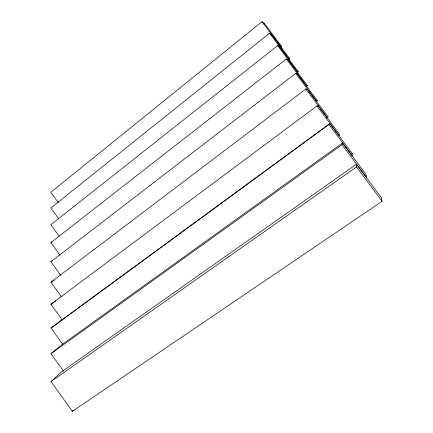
<?xml version="1.0" encoding="UTF-8"?>
<svg xmlns="http://www.w3.org/2000/svg" width="433" height="433" viewBox="0 0 433 433"><rect width="100%" height="100%" fill="white"/><g stroke="black" fill="none" stroke-linecap="round" stroke-linejoin="round"><path stroke-width="0.65" d="M352.283 153.553L352.197 155.588L328.874 124.471L329.811 123.578L352.283 153.553L351.195 154.327M342.027 144.709L342.498 142.998L366.02 174.38L366.48 177.341L342.027 144.709L51.002 353.701L63.597 371.243M72.365 411.35L382.182 201.258L381.072 197.199L356.397 164.269L61.459 371.893L51.034 381.57L72.365 411.35L73.247 410.376M51.002 353.701L61.021 345.323L342.498 142.998M280.957 47.284L281.764 46.65L264.65 23.837L262.062 21.65L50.818 192.274L58.341 202.633M263.849 24.481L264.65 23.837M288.914 59.413L289.753 58.758L272.032 35.143L269.575 33.211L50.84 207.986L58.607 218.697M271.204 35.804L272.032 35.143M297.444 72.403L298.31 71.737L279.945 47.251L277.64 45.627L50.856 224.722L59.077 236.072M59.971 255.156L50.877 242.588L286.321 58.985L288.443 60.257L307.506 85.674L306.147 86.703M60.674 275.236L50.899 261.7L295.696 73.41L297.59 74.265L317.405 100.683L316.463 101.392M61.399 296.724L50.921 282.202L305.839 89.025L307.473 89.387L328.1 116.894L326.617 117.987M62.769 344.414L50.975 328.008L329.811 123.578M62.379 320.117L50.948 304.242L316.864 105.982L318.179 105.771L339.689 134.457L339.147 135.713L316.864 105.982M50.975 328.008L328.874 124.471M51.034 381.57L356.473 166.949L356.397 164.269M50.948 304.242L55.862 300.935M328.1 116.894L327.18 117.489L305.839 89.025M50.921 282.202L54.282 280.183M50.899 261.7L52.052 261.088M50.877 242.588L52.074 242.025M317.405 100.683L316.166 100.71L295.696 73.41M307.506 85.674L305.996 85.214L286.321 58.985M298.31 71.737L296.573 70.866L277.64 45.627M289.753 58.758L287.821 57.535L269.575 33.211M281.764 46.65L279.669 45.113L262.062 21.65M356.473 166.949L382.182 201.258"/></g></svg>
